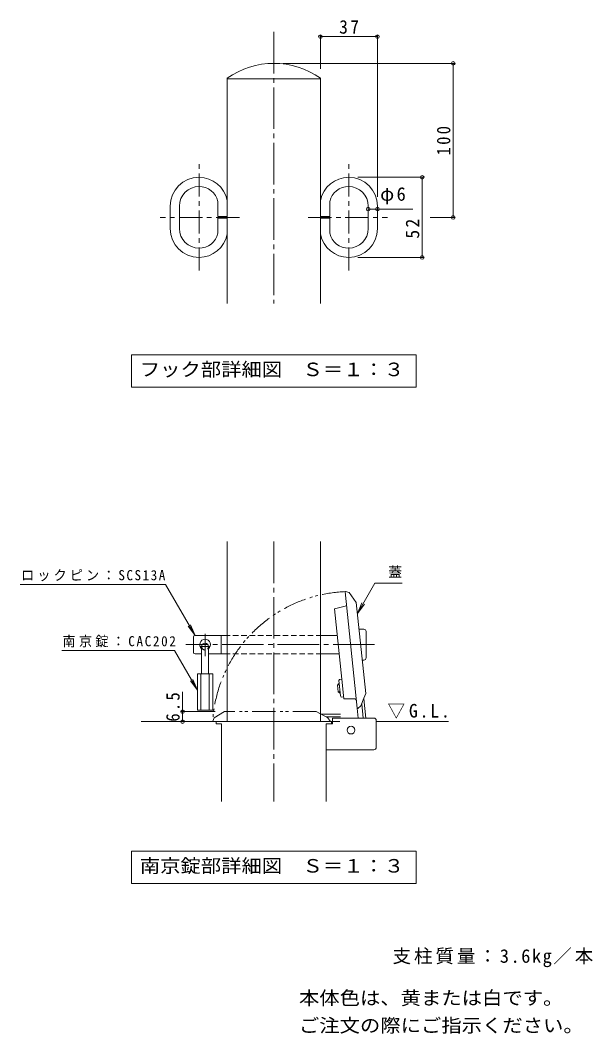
# Model space of a CAD drawing. Units: millimetres on the paper, enlarged 10 times, with parts at other scales. Extents: x -1695 to 1828, y -1371 to 1082.
# Drawn here: x 590 to 1828, y -1112 to 1082 of the extents above; entities that cross this region are included whole.
import ezdxf
from ezdxf.enums import TextEntityAlignment as Align

# ---------------------------------------------------------------- set-up
doc = ezdxf.new("R2010")
doc.units = ezdxf.units.MM
doc.header["$LTSCALE"] = 10
doc.header["$PDMODE"] = 32
doc.header["$PDSIZE"] = 8
for name, pattern in [('CHAIN1', [8, 5, -1, 1, -1]), ('CHAIN2', [12, 9, -1, 1, -1]), ('DASHED1', [1.8, 1.2, -0.6]), ('DOUBLE_CHAIN1', [8.8, 5, -1, 0.6, -0.6, 0.6, -1])]:
    doc.linetypes.add(name, pattern=pattern)
for name, color, linetype, lineweight in [('C-5', 7, 'Continuous', 9), ('D-0', 4, 'Continuous', 9), ('D-1', 3, 'Continuous', 9), ('D-2', 3, 'Continuous', 9), ('D-3', 4, 'Continuous', 9), ('D-4', 7, 'Continuous', 9), ('D-5', 7, 'Continuous', 9), ('D-6', 2, 'Continuous', 9), ('D-9', 7, 'Continuous', 9), ('D-A', 7, 'CHAIN1', 9), ('D-B', 2, 'Continuous', 9), ('D-E', 4, 'Continuous', 9)]:
    doc.layers.add(name, color=color, linetype=linetype, lineweight=lineweight)
doc.styles.add('ＭＳ ゴシック', font='')
doc.styles.get('ＭＳ ゴシック').set_extended_font_data('MS Gothic')

msp = doc.modelspace()

# ---------------------------------------------------------------- linework, layer by layer
at = {"layer": 'D-0', "color": 7, "linetype": 'CHAIN2'}
for p, q in [((1138.35, 1056.42), (1138.35, 468.36)), ((1138.35, -46.65), (1138.35, -608.92)), ((1356.35, -269.68), (947.97, -269.68))]:
    msp.add_line(p, q, dxfattribs=at)
at = {"layer": 'D-0'}
for p, q in [((1318.78, -407.03), (1292.36, -155.7)), ((1293.2, -154.99), (1301.15, -157.15)), ((1301.15, -157.15), (1316.52, -178.31)), ((1292.69, -186.73), (1269.38, -192.16)), ((1337.23, -375.32), (1316.52, -178.31)), ((1313.76, -387.23), (1289.83, -386.76)), ((1337.23, -375.32), (1333.28, -385.6))]:
    msp.add_line(p, q, dxfattribs=at)
at = {"layer": 'D-0', "linetype": 'DOUBLE_CHAIN1'}
for p, q in [((1009.02, -427.75), (1031.67, -414.68)), ((1229.77, -414.68), (1031.67, -414.68)), ((1229.77, -414.68), (1239.57, -419.68)), ((1006.04, -435.43), (1009.02, -427.75)), ((1259.37, -436.34), (1006.66, -436.34))]:
    msp.add_line(p, q, dxfattribs=at)
at = {"layer": 'D-0'}
msp.add_lwpolyline([(1269.38, -192.16), (1285.35, -344.14), (1285.37, -344.33)], dxfattribs=at)
at = {"layer": 'D-0', "linetype": 'DOUBLE_CHAIN1'}
for centre, radius, start, end in [((1305.35, -454.68), 299.93, 92.39874, 176.32186), ((1006.66, -435.68), 0.667, 158.79398, 270), ((1259.37, -435.68), 0.667, 270, 21.20602)]:
    msp.add_arc(centre, radius, start, end, dxfattribs=at)
at = {"layer": 'D-0'}
for centre, radius, start, end in [((1293.03, -155.63), 0.667, 74.79398, 186), ((1291.93, -183.48), 3.33, 283.12502, 6), ((1313.7, -390.56), 3.33, 6, 88.87498), ((1319.44, -406.96), 0.667, 186, 297.20602)]:
    msp.add_arc(centre, radius, start, end, dxfattribs=at)
at = {"layer": 'D-1', "color": 4}
for p, q in [((1285.37, -344.33), (1289.83, -386.76)), ((1333.28, -385.6), (1326.91, -402.19)), ((1326.91, -402.19), (1319.75, -407.55))]:
    msp.add_line(p, q, dxfattribs=at)
at = {"layer": 'D-1', "color": 2}
for p, q in [((1013.35, -436.34), (1263.35, -436.34)), ((1263.35, -436.34), (1263.35, -441.34)), ((1025.02, -441.34), (1025.02, -608.92)), ((1251.68, -441.34), (1263.35, -441.34)), ((1251.68, -441.34), (1251.68, -608.92))]:
    msp.add_line(p, q, dxfattribs=at)
at = {"layer": 'D-1', "color": 4, "linetype": 'DOUBLE_CHAIN1'}
for p, q in [((1239.57, -419.68), (1255.41, -427.75)), ((1255.41, -427.75), (1259.99, -435.43))]:
    msp.add_line(p, q, dxfattribs=at)
at = {"layer": 'D-1'}
for p, q in [((1265.02, -441.34), (1265.02, -428.68)), ((1355.02, -428.68), (1265.02, -428.68)), ((1360.02, -492.01), (1360.02, -433.68)), ((1251.68, -441.34), (1265.02, -441.34)), ((1355.02, -497.01), (1251.68, -497.01))]:
    msp.add_line(p, q, dxfattribs=at)
at = {"layer": 'D-1', "color": 2}
msp.add_lwpolyline([(1013.35, -436.34), (1013.35, -441.34), (1025.02, -441.34)], dxfattribs=at)
at = {"layer": 'D-1'}
for centre, start, end in [((1355.02, -433.68), 0, 90), ((1355.02, -492.01), 270, 0)]:
    msp.add_arc(centre, 5, start, end, dxfattribs=at)
at = {"layer": 'D-2'}
for p, q in [((1037.52, 468.36), (1037.52, 956.23)), ((1239.18, 955.03), (1037.52, 955.03)), ((1239.18, 468.36), (1239.18, 956.23)), ((1017.52, 656.69), (1017.52, 689.5)), ((1259.18, 656.69), (1259.18, 689.5)), ((914.18, 630.64), (914.18, 679.42)), ((934.18, 630.64), (934.18, 679.42)), ((1342.52, 630.64), (1342.52, 679.42)), ((1362.52, 630.64), (1362.52, 679.42)), ((1037.52, 656.69), (1017.52, 656.69)), ((1017.52, 653.36), (1017.52, 620.55)), ((1037.52, 653.36), (1017.52, 653.36)), ((1239.18, 656.69), (1259.18, 656.69)), ((1239.18, 653.36), (1259.18, 653.36)), ((1259.18, 653.36), (1259.18, 620.55)), ((976.46, 588.36), (976.46, 588.39)), ((1300.24, 588.36), (1300.24, 588.39)), ((1037.52, -436.34), (1037.52, -46.65)), ((1239.18, -436.34), (1239.18, -46.65))]:
    msp.add_line(p, q, dxfattribs=at)
for centre, radius, start, end in [((1138.35, 814.1), 174.26, 54.64534, 125.35466), ((976.46, 679.42), 62.28, 90, 180), ((976.46, 679.42), 62.28, 11.35969, 90), ((1300.24, 679.42), 62.28, 90, 168.64031), ((1300.24, 679.42), 62.28, 0, 90), ((976.46, 679.42), 42.28, 90, 180), ((976.46, 679.42), 42.28, 13.79803, 90), ((1300.24, 679.42), 42.28, 90, 166.20197), ((1300.24, 679.42), 42.28, 0, 90), ((976.46, 630.64), 62.28, 180, 270), ((976.46, 630.64), 42.28, 180, 270), ((976.46, 630.64), 42.28, 270, 346.20197), ((976.46, 630.64), 62.28, 270, 348.64031), ((1300.24, 630.64), 62.28, 191.35969, 270), ((1300.24, 630.64), 42.28, 193.79803, 270), ((1300.24, 630.64), 42.28, 270, 0), ((1300.24, 630.64), 62.28, 270, 0)]:
    msp.add_arc(centre, radius, start, end, dxfattribs=at)
at = {"layer": 'D-3'}
for p, q in [((1332.97, -236.34), (1322.68, -236.34)), ((964.64, -286.34), (964.64, -253.01)), ((967.97, -249.68), (1037.52, -249.68)), ((1024.64, -249.68), (1024.64, -289.68)), ((1239.18, -249.68), (1275.43, -249.68)), ((1337.97, -241.34), (1337.97, -298.01)), ((967.97, -289.68), (982.14, -289.68)), ((1037.52, -289.68), (997.14, -289.68)), ((1239.18, -289.68), (1279.63, -289.68)), ((1332.97, -303.01), (1329.68, -303.01))]:
    msp.add_line(p, q, dxfattribs=at)
at = {"layer": 'D-3', "color": 6, "linetype": 'CHAIN1'}
for p, q in [((989.64, -246.05), (989.64, -294.77)), ((999.24, -273.84), (979.75, -273.84))]:
    msp.add_line(p, q, dxfattribs=at)
at = {"layer": 'D-3', "linetype": 'DASHED1'}
for p, q in [((1241.69, -249.68), (1037.52, -249.68)), ((1241.69, -289.68), (1037.52, -289.68))]:
    msp.add_line(p, q, dxfattribs=at)
at = {"layer": 'D-3', "color": 6}
for p, q in [((982.14, -273.84), (982.14, -333.01)), ((997.14, -273.84), (997.14, -333.01)), ((972.97, -333.01), (972.97, -411.34)), ((1006.31, -333.01), (972.97, -333.01)), ((980.47, -333.01), (980.47, -411.34)), ((998.81, -333.01), (998.81, -411.34)), ((1006.31, -333.01), (1006.31, -411.34)), ((1006.31, -411.34), (972.97, -411.34))]:
    msp.add_line(p, q, dxfattribs=at)
at = {"layer": 'D-3'}
for centre, radius, start, end in [((1332.97, -241.34), 5, 0, 90), ((967.97, -253.01), 3.33, 90, 180), ((989.64, -269.68), 11.67, 310.00481, 229.99519), ((967.97, -286.34), 3.33, 180, 270), ((1332.97, -298.01), 5, 270, 0)]:
    msp.add_arc(centre, radius, start, end, dxfattribs=at)
at = {"layer": 'D-3', "color": 6}
msp.add_arc((989.64, -273.84), 7.5, 0, 180, dxfattribs=at)
at = {"layer": 'D-3', "color": 6, "linetype": 'DASHED1'}
msp.add_arc((989.64, -273.84), 7.5, 180, 0, dxfattribs=at)
at = {"layer": 'D-4'}
for p, q in [((1239.18, 1049.16), (1239.18, 976.23)), ((1239.18, 1046.16), (1362.52, 1046.16)), ((1362.52, 1049.16), (1362.52, 699.42)), ((1529.56, 988.36), (1158.35, 988.36)), ((1526.56, 988.36), (1526.56, 655.03)), ((1462.31, 741.69), (1320.24, 741.69)), ((1459.31, 741.69), (1459.31, 568.36)), ((1362.52, 673.02), (1342.52, 673.02)), ((1439.23, 673.02), (1362.52, 673.02)), ((1529.56, 655.03), (1476.56, 655.03)), ((1462.31, 568.36), (1320.24, 568.36)), ((940.99, -371.91), (940.99, -436.34)), ((937.99, -414.68), (1011.67, -414.68))]:
    msp.add_line(p, q, dxfattribs=at)
for p in [(1239.18, 1046.16), (1362.52, 1046.16), (1526.56, 988.36), (1459.31, 741.69), (1342.52, 673.02), (1362.52, 673.02), (1526.56, 655.03), (1459.31, 568.36), (940.99, -414.68), (940.99, -436.34)]:
    msp.add_point(p, dxfattribs=at)
at = {"layer": 'D-5'}
for p, q in [((830.35, 357.55), (1446.35, 357.55)), ((830.35, 357.55), (830.35, 287.55)), ((1446.35, 357.55), (1446.35, 287.55)), ((830.35, 287.55), (1446.35, 287.55)), ((904.2, -139.22), (589.83, -139.22)), ((967.97, -249.68), (904.2, -139.22)), ((1319.08, -202.1), (1356.91, -136.58)), ((1356.91, -136.58), (1415.71, -136.58)), ((1319.08, -202.1), (1328.64, -179.01)), ((1319.08, -202.1), (1334.3, -182.27)), ((967.97, -249.68), (952.75, -229.84)), ((967.97, -249.68), (958.41, -226.58)), ((972.97, -368.04), (957.76, -348.21)), ((972.97, -368.04), (963.41, -344.94)), ((830.35, -716.84), (1446.35, -716.84)), ((830.35, -716.84), (830.35, -786.84)), ((1446.35, -716.84), (1446.35, -786.84)), ((830.35, -786.84), (1446.35, -786.84))]:
    msp.add_line(p, q, dxfattribs=at)
msp.add_lwpolyline([(972.97, -368.04), (923.48, -282.41), (679.88, -282.41)], dxfattribs=at)
at = {"layer": 'D-6'}
for p, q in [((1278.38, -354.28), (1276, -357.21)), ((1276, -357.21), (1279.98, -356.79)), ((1277.54, -371.8), (1276, -357.21)), ((1277.54, -371.8), (1281.51, -371.38)), ((1280.47, -374.17), (1277.54, -371.8)), ((1278.38, -354.28), (1279.7, -354.14)), ((1280.47, -374.17), (1281.79, -374.03)), ((1337.14, -428.68), (1332.76, -386.97))]:
    msp.add_line(p, q, dxfattribs=at)
at = {"layer": 'D-6', "color": 6}
for p, q in [((1013.35, -436.34), (851.47, -436.34)), ((1360.02, -436.34), (1516.38, -436.34))]:
    msp.add_line(p, q, dxfattribs=at)
at = {"layer": 'D-6', "linetype": 'DOUBLE_CHAIN1'}
msp.add_line((1282.82, -420.34), (1240.88, -420.34), dxfattribs=at)
at = {"layer": 'D-9'}
for p, q in [((1321.05, -428.68), (1318.78, -407.03)), ((1331.78, -428.68), (1328.55, -397.93))]:
    msp.add_line(p, q, dxfattribs=at)
at = {"layer": 'D-9', "linetype": 'DOUBLE_CHAIN1'}
for p, q in [((1282.26, -425.68), (1251.34, -425.68)), ((1281.14, -436.34), (1259.37, -436.34))]:
    msp.add_line(p, q, dxfattribs=at)
at = {"layer": 'D-A'}
for p, q in [((976.46, 539.96), (976.46, 770.1)), ((1300.24, 539.96), (1300.24, 770.1)), ((1063.76, 655.03), (892.71, 655.03)), ((1212.95, 655.03), (1383.99, 655.03))]:
    msp.add_line(p, q, dxfattribs=at)
at = {"layer": 'D-B'}
for p, q in [((1279.01, -347.51), (1280.18, -344.87)), ((1279.01, -347.51), (1282.49, -380.66)), ((1280.18, -344.87), (1285.37, -344.33)), ((1282.49, -380.66), (1284.19, -383)), ((1284.19, -383), (1289.38, -382.45))]:
    msp.add_line(p, q, dxfattribs=at)
at = {"layer": 'D-E'}
msp.add_circle((1305.35, -454.68), 8.33, dxfattribs=at)

# ---------------------------------------------------------------- texts
at = {"layer": 'C-5', "color": 2, "style": 'ＭＳ ゴシック', "width": 1.1}
for s, p in [('本体色は、黄または白です。', (1192.64, -1057.84)), ('ご注文の際にご指示ください。', (1192.64, -1117.31))]:
    msp.add_text(s, height=29.33, dxfattribs=at).set_placement(p, align=Align.BOTTOM_LEFT)
at = {"layer": 'C-5', "color": 2, "insert": (1395.14, -967.84), "char_height": 29.33, "attachment_point": 7, "style": 'ＭＳ ゴシック'}
msp.add_mtext('\\T1.16;支柱質量：3.6kg／本', dxfattribs=at)
at = {"layer": 'D-4', "color": 2, "char_height": 29.33, "attachment_point": 7, "style": 'ＭＳ ゴシック'}
for s, insert in [('\\T1.27;\\W0.95;37', (1279.6, 1052.16)), ('\\T1.17;φ6', (1368.37, 683.02)), ('\\T1.22;\\W0.95;▽G.L.', (1384.28, -430.01))]:
    msp.add_mtext(s, dxfattribs=dict(at, insert=insert))
at = {"layer": 'D-4', "color": 2, "char_height": 29.33, "attachment_point": 7, "rotation": 90, "style": 'ＭＳ ゴシック'}
for s, insert in [('\\T1.27;\\W0.9;100', (1520.56, 789.19)), ('\\T1.27;\\W0.95;52', (1453.31, 609.04)), ('\\T1.27;\\W0.9;6.5', (934.99, -436.34))]:
    msp.add_mtext(s, dxfattribs=dict(at, insert=insert))
at = {"layer": 'D-5', "color": 2, "style": 'ＭＳ ゴシック', "width": 1.1}
for s, p in [('フック部詳細図\u3000Ｓ＝１：３', (848.35, 302.55)), ('南京錠部詳細図\u3000Ｓ＝１：３', (848.35, -771.84))]:
    msp.add_text(s, height=29.33, dxfattribs=at).set_placement(p, align=Align.BOTTOM_LEFT)
at = {"layer": 'D-5', "style": 'ＭＳ ゴシック'}
msp.add_text('蓋', height=21.99, dxfattribs=at).set_placement((1385.71, -129.91), align=Align.BOTTOM_LEFT)
at = {"layer": 'D-5', "char_height": 21.99, "attachment_point": 7, "style": 'ＭＳ ゴシック'}
for s, insert in [('\\T1.23;\\W0.95;ロックピン：SCS13A', (591.7, -132.55)), ('\\T1.25;\\W0.95;南京錠：CAC202', (680.98, -275.75))]:
    msp.add_mtext(s, dxfattribs=dict(at, insert=insert))

doc.saveas('drawing.dxf')
